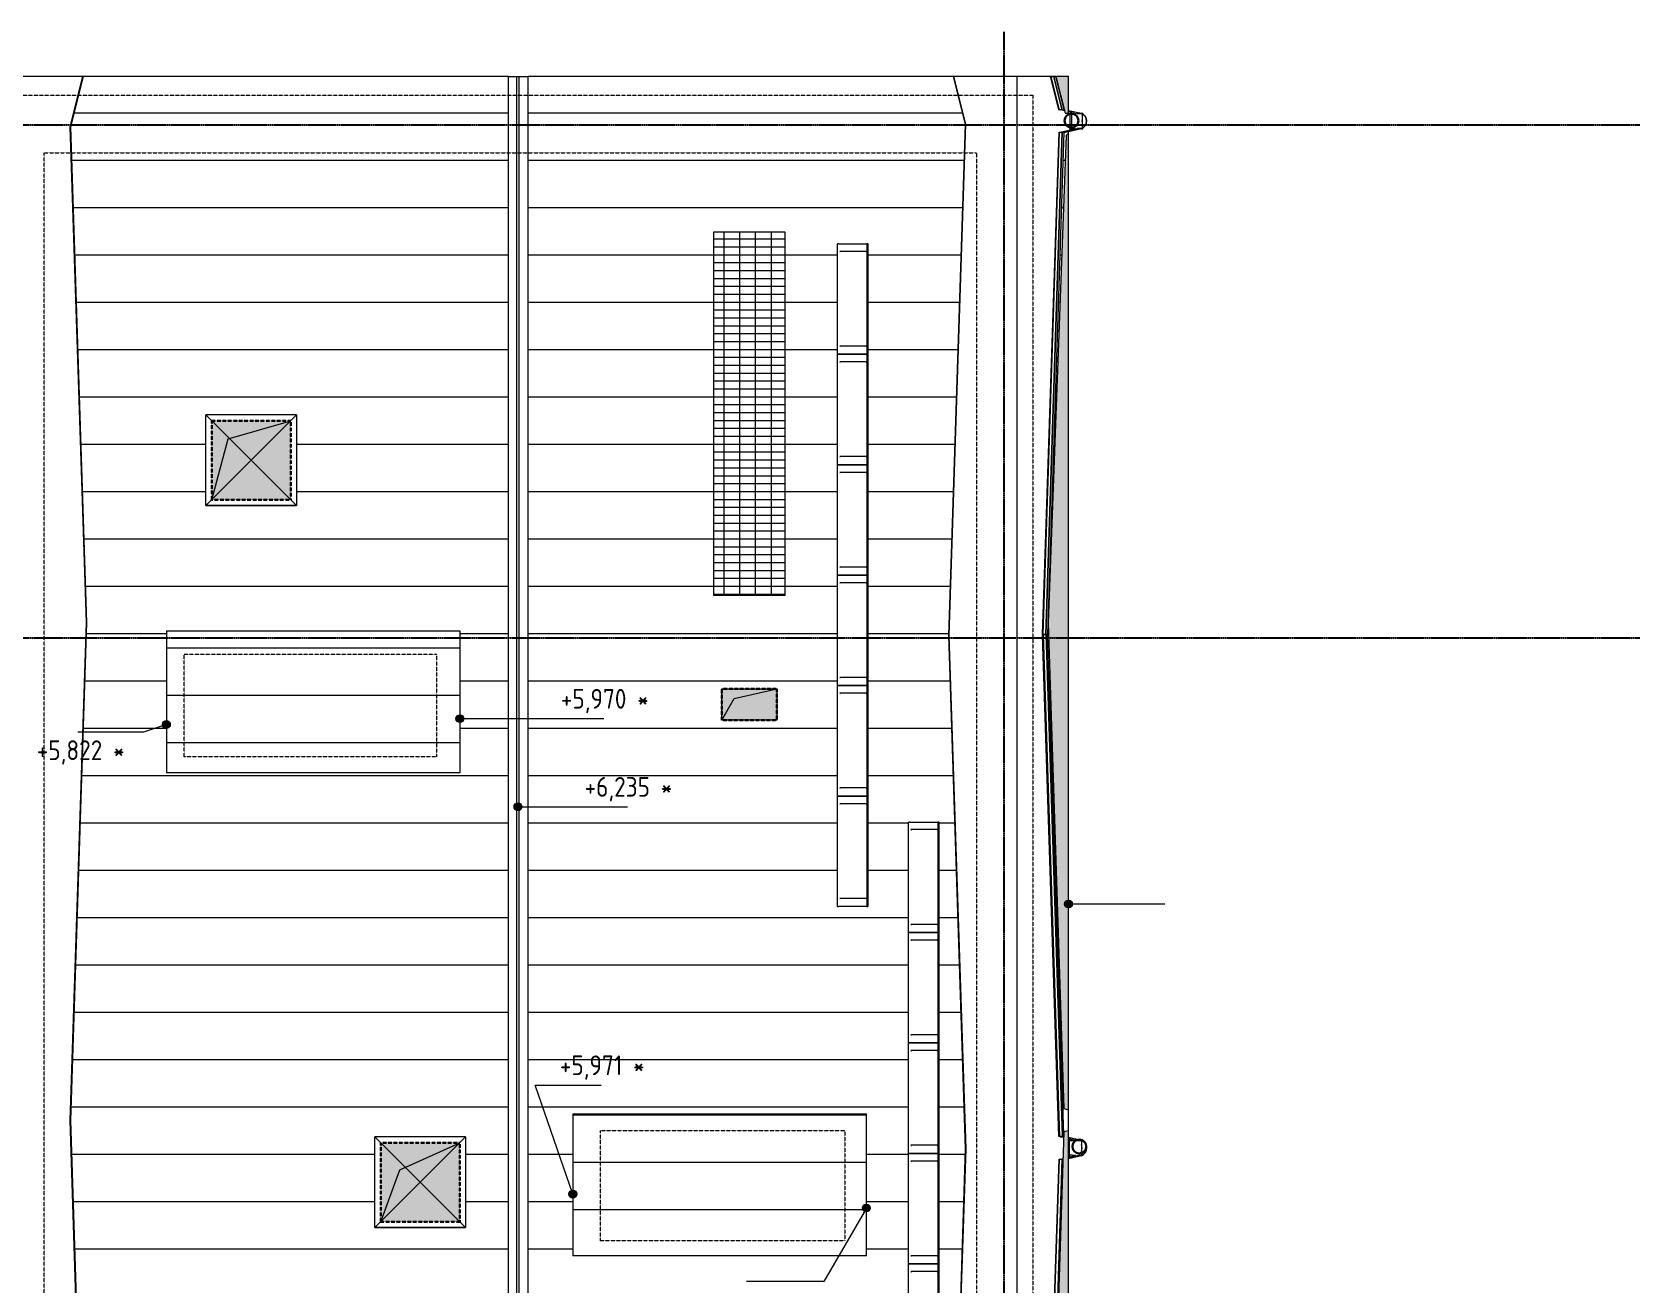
# Model space of a CAD drawing. Header units: millimetres. Extents: x -99936 to 523262, y -63190 to 327013.
# Drawn here: x 437147 to 457412, y 28352 to 44219 of the extents above; entities that cross this region are included whole.
import ezdxf

# ---------------------------------------------------------------- set-up
doc = ezdxf.new("R2010")
doc.units = ezdxf.units.MM
doc.linetypes.add('ADSK_Линия сетки', pattern=[25, 20, -2.5, 0, -2.5])
doc.linetypes.add('ADSK_Штриховая_ш3 п1_5', pattern=[4.5, 3, -1.5])
for name, color, linetype, lineweight in [('0_АР', 8, 'Continuous', 20), ('Антураж', 7, 'Continuous', 18), ('Воздуховоды', 7, 'Continuous', 18), ('Ограждение', 251, 'Continuous', 18)]:
    doc.layers.add(name, color=color, linetype=linetype, lineweight=lineweight)
doc.layers.add('Обобщенные модели', color=5, linetype='Continuous', lineweight=18, true_color=0x0000ff)
doc.styles.add('GOST Common_1', font='GOST Common_0.ttf', dxfattribs={"width": 0.9, "height": 200})

# ---------------------------------------------------------------- blocks, each defined once
blk = doc.blocks.new('Водосток - Тип 1 _карниз больше 490мм_-5200668-План кровли АР копия 1')
at = {"layer": 'Обобщенные модели'}
for p, q in [((19, 735), (31, 735)), ((48, 735), (125, 735)), ((125, 735), (198, 735)), ((216, 735), (231, 735)), ((125, 585), (19, 585)), ((231, 585), (125, 585))]:
    blk.add_line(p, q, dxfattribs=at)
for points, knots in [([(29, 731), (28, 732), (25, 734), (21, 735), (19, 735)], [-0.1080741, -0.1080741, -0.1080741, -0.1080741, -0.0588235, 0, 0, 0, 0]), ([(32, 605), (32, 606), (32, 607), (32, 609), (32, 611), (31, 614), (31, 617), (31, 620), (30, 623), (30, 626), (29, 629), (29, 632), (29, 636), (28, 640), (28, 646), (28, 652), (27, 656), (27, 657)], [-0.7563367, -0.7563367, -0.7563367, -0.7563367, -0.75, -0.7352941, -0.7205882, -0.7058824, -0.6911765, -0.6764706, -0.6617647, -0.6470588, -0.6323529, -0.6176471, -0.6029412, -0.5882353, -0.5588235, -0.5294118, -0.5128857, -0.5128857, -0.5128857, -0.5128857]), ([(222, 645), (222, 643), (222, 640), (221, 636), (221, 632), (221, 629), (220, 626), (220, 623), (219, 620), (219, 617), (219, 614), (218, 611), (218, 609), (218, 607), (218, 605), (218, 605)], [-0.4389362, -0.4389362, -0.4389362, -0.4389362, -0.4117647, -0.3970588, -0.3823529, -0.3676471, -0.3529412, -0.3382353, -0.3235294, -0.3088235, -0.2941176, -0.2794118, -0.2647059, -0.25, -0.2433093, -0.2433093, -0.2433093, -0.2433093]), ([(231, 735), (229, 735), (225, 734), (221, 732), (220, 729), (220, 729)], [-1, -1, -1, -1, -0.9411765, -0.8823529, -0.8614723, -0.8614723, -0.8614723, -0.8614723]), ([(19, 585), (21, 585), (25, 586), (29, 589), (31, 592), (32, 595), (32, 597), (32, 599), (32, 600), (32, 600)], [-1, -1, -1, -1, -0.9411765, -0.8823529, -0.8529412, -0.8235294, -0.8088235, -0.7941176, -0.7911929, -0.7911929, -0.7911929, -0.7911929]), ([(218, 600), (218, 600), (218, 599), (218, 597), (218, 595), (219, 592), (221, 589), (225, 586), (229, 585), (231, 585)], [-0.210458, -0.210458, -0.210458, -0.210458, -0.2058824, -0.1911765, -0.1764706, -0.1470588, -0.1176471, -0.0588235, 0, 0, 0, 0])]:
    blk.add_open_spline(points, degree=3, knots=knots, dxfattribs=at)
blk = doc.blocks.new('Водосток - Тип 1 _карниз больше 490мм_-5200714-План кровли АР копия 1')
at = {"layer": 'Обобщенные модели'}
for p, q in [((19, 685), (28, 685)), ((44, 685), (125, 685)), ((125, 685), (208, 685)), ((224, 685), (231, 685)), ((125, 535), (19, 535)), ((231, 535), (125, 535))]:
    blk.add_line(p, q, dxfattribs=at)
for points, knots in [([(28, 682), (27, 683), (24, 684), (21, 685), (19, 685)], [-0.09670831, -0.09670831, -0.09670831, -0.09670831, -0.05882353, 0, 0, 0, 0]), ([(223, 614), (223, 610), (223, 604), (222, 596), (222, 590), (221, 586), (221, 582), (221, 579), (220, 576), (220, 573), (219, 570), (219, 567), (219, 564), (218, 561), (218, 559), (218, 556), (218, 554), (218, 552), (218, 549), (218, 547), (218, 545), (219, 542), (221, 539), (225, 536), (229, 535), (231, 535)], [-0.5175002, -0.5175002, -0.5175002, -0.5175002, -0.4705882, -0.4411765, -0.4117647, -0.3970588, -0.3823529, -0.3676471, -0.3529412, -0.3382353, -0.3235294, -0.3088235, -0.2941176, -0.2794118, -0.2647059, -0.25, -0.2352941, -0.2205882, -0.2058824, -0.1911765, -0.1764706, -0.1470588, -0.1176471, -0.0588235, 0, 0, 0, 0]), ([(19, 535), (21, 535), (25, 536), (29, 539), (31, 542), (32, 545), (32, 547), (32, 549), (32, 552), (32, 554), (32, 556), (32, 559), (32, 561), (31, 564), (31, 567), (31, 570), (30, 573), (30, 576), (29, 579), (29, 582), (29, 586), (28, 590), (28, 596), (28, 602), (27, 605), (27, 607)], [-1, -1, -1, -1, -0.9411765, -0.8823529, -0.8529412, -0.8235294, -0.8088235, -0.7941176, -0.7794118, -0.7647059, -0.75, -0.7352941, -0.7205882, -0.7058824, -0.6911765, -0.6764706, -0.6617647, -0.6470588, -0.6323529, -0.6176471, -0.6029412, -0.5882353, -0.5588235, -0.5294118, -0.5144226, -0.5144226, -0.5144226, -0.5144226])]:
    blk.add_open_spline(points, degree=3, knots=knots, dxfattribs=at)
blk.add_open_spline([(231, 685), (229, 685), (227, 685), (225, 684)], degree=3, dxfattribs=at)
blk = doc.blocks.new('Ограждение - Ограждение-2966641-План кровли АР копия 1')
at = {"layer": 'Ограждение'}
for p, q in [((24262, 43659), (24371, 43659)), ((24262, 43659), (24262, 17892)), ((24371, 43659), (24388, 43659)), ((24371, 43659), (24371, 17892)), ((24388, 43659), (24404, 43659)), ((24404, 43659), (24513, 43659)), ((24404, 17892), (24404, 43659)), ((24513, 43659), (24513, 17892)), ((24371, 17892), (24262, 17892)), ((24388, 17892), (24371, 17892)), ((24404, 17892), (24388, 17892)), ((24513, 17892), (24404, 17892))]:
    blk.add_line(p, q, dxfattribs=at)
blk = doc.blocks.new('Зонт прямоугольного сечения - Стандартное-4268093-План кровли АР копия 1')
at = {"layer": 'Воздуховоды'}
for p, q in [((0, 0), (-575, 575)), ((-575, 575), (-575, -575)), ((-575, 575), (575, 575)), ((-575, 575), (575, 575)), ((-575, 575), (-575, -575)), ((575, 575), (0, 0)), ((575, -575), (575, 575)), ((575, 575), (575, -575)), ((-575, -575), (0, 0)), ((0, 0), (575, -575)), ((575, -575), (-575, -575)), ((575, -575), (-575, -575))]:
    blk.add_line(p, q, dxfattribs=at)
blk = doc.blocks.new('Зонт прямоугольного сечения - Стандартное-V40-План кровли АР копия 1')
at = {"layer": 'Воздуховоды'}
for p, q in [((0, 0), (-575, 575)), ((-575, 575), (-575, -575)), ((-575, 575), (575, 575)), ((-575, 575), (575, 575)), ((-575, 575), (-575, -575)), ((575, 575), (0, 0)), ((575, -575), (575, 575)), ((575, 575), (575, -575)), ((-575, -575), (0, 0)), ((0, 0), (575, -575)), ((575, -575), (-575, -575)), ((575, -575), (-575, -575))]:
    blk.add_line(p, q, dxfattribs=at)
blk = doc.blocks.new('Construction_Roof-Accessories_Lindab_KO - Construction_Roof-Accessories_Lindab_KO-V45-План кровли АР копия 1')
at = {"layer": 'Обобщенные модели', "lineweight": 9}
for p, q in [((28808, 38642), (28467, 38642)), ((28467, 38640), (28473, 38640)), ((28801, 38640), (28808, 38640))]:
    blk.add_line(p, q, dxfattribs=at)
blk = doc.blocks.new('Construction_Roof-Accessories_Lindab_KO - Construction_Roof-Accessories_Lindab_KO-V46-План кровли АР копия 1')
at = {"layer": 'Обобщенные модели', "lineweight": 9}
for p, q in [((28808, 37442), (28467, 37442)), ((28467, 37440), (28473, 37440)), ((28801, 37440), (28808, 37440))]:
    blk.add_line(p, q, dxfattribs=at)
blk = doc.blocks.new('Construction_Roof-Accessories_Lindab_BR - Construction_Roof-Accessories_Lindab_BR-V47-План кровли АР копия 1')
at = {"layer": 'Обобщенные модели', "lineweight": 9}
for p, q in [((28436, 38739), (28438, 38739)), ((28436, 37339), (28436, 38739)), ((28454, 38739), (28438, 38739)), ((28454, 38739), (28463, 38739)), ((28463, 38739), (28471, 38739)), ((28471, 38739), (28804, 38739)), ((28804, 38739), (28807, 38739)), ((28808, 38739), (28808, 37339)), ((28823, 38739), (28808, 38739)), ((28823, 38739), (28825, 38739)), ((28825, 37339), (28825, 38739)), ((28438, 37339), (28436, 37339)), ((28438, 37339), (28454, 37339)), ((28463, 37339), (28454, 37339)), ((28471, 37339), (28463, 37339)), ((28804, 37339), (28471, 37339)), ((28807, 37339), (28804, 37339)), ((28808, 37339), (28823, 37339)), ((28825, 37339), (28823, 37339))]:
    blk.add_line(p, q, dxfattribs=at)
blk = doc.blocks.new('Construction_Roof-Accessories_Lindab_BR - Construction_Roof-Accessories_Lindab_BR-V48-План кровли АР копия 1')
at = {"layer": 'Обобщенные модели', "lineweight": 9}
for p, q in [((28436, 40139), (28438, 40139)), ((28436, 38739), (28436, 40139)), ((28454, 40139), (28438, 40139)), ((28454, 40139), (28463, 40139)), ((28463, 40139), (28471, 40139)), ((28471, 40139), (28804, 40139)), ((28804, 40139), (28807, 40139)), ((28808, 40139), (28808, 38739)), ((28823, 40139), (28808, 40139)), ((28823, 40139), (28825, 40139)), ((28825, 38739), (28825, 40139)), ((28438, 38739), (28436, 38739)), ((28438, 38739), (28454, 38739)), ((28463, 38739), (28454, 38739)), ((28471, 38739), (28463, 38739)), ((28804, 38739), (28471, 38739)), ((28807, 38739), (28804, 38739)), ((28808, 38739), (28823, 38739)), ((28825, 38739), (28823, 38739))]:
    blk.add_line(p, q, dxfattribs=at)
blk = doc.blocks.new('Construction_Roof-Accessories_Lindab_BR - Construction_Roof-Accessories_Lindab_BR-V49-План кровли АР копия 1')
at = {"layer": 'Обобщенные модели', "lineweight": 9}
for p, q in [((29337, 31411), (29338, 31411)), ((29337, 30011), (29337, 31411)), ((29354, 31411), (29338, 31411)), ((29354, 31411), (29363, 31411)), ((29363, 31411), (29371, 31411)), ((29371, 31411), (29704, 31411)), ((29704, 31411), (29707, 31411)), ((29708, 31411), (29708, 30011)), ((29723, 31411), (29708, 31411)), ((29723, 31411), (29726, 31411)), ((29726, 30011), (29726, 31411)), ((29338, 30011), (29337, 30011)), ((29338, 30011), (29354, 30011)), ((29363, 30011), (29354, 30011)), ((29371, 30011), (29363, 30011)), ((29704, 30011), (29371, 30011)), ((29707, 30011), (29704, 30011)), ((29708, 30011), (29723, 30011)), ((29726, 30011), (29723, 30011))]:
    blk.add_line(p, q, dxfattribs=at)
blk = doc.blocks.new('Водосток 2 - Водосток 2-5195513-План кровли АР копия 1')
at = {"layer": 'Антураж'}
for p, q in [((18874, 43659), (17645, 43659)), ((18714, 43021), (18874, 43659)), ((18876, 43659), (18716, 43021)), ((18876, 43659), (18874, 43659)), ((30059, 43055), (29908, 43659)), ((29908, 43659), (29909, 43659)), ((31138, 43659), (29909, 43659)), ((29909, 43659), (30061, 43055)), ((31243, 43241), (31138, 43659)), ((31146, 43659), (31139, 43657)), ((31139, 43656), (31144, 43658)), ((31245, 43234), (31139, 43656)), ((31144, 43658), (31193, 43658)), ((31249, 43235), (31144, 43658)), ((31200, 43659), (31146, 43659)), ((31185, 43656), (31179, 43654)), ((31179, 43654), (31184, 43654)), ((31285, 43232), (31179, 43654)), ((31184, 43654), (31200, 43659)), ((31290, 43232), (31184, 43654)), ((31187, 43656), (31185, 43656)), ((31185, 43656), (31187, 43656)), ((31187, 43656), (31185, 43656)), ((31193, 43658), (31187, 43656)), ((31200, 43659), (31305, 43236)), ((31248, 43240), (31243, 43241)), ((31249, 43235), (31245, 43234)), ((31284, 43235), (31249, 43235)), ((31314, 43225), (31270, 43235)), ((31290, 43232), (31285, 43232)), ((31305, 43236), (31290, 43232)), ((31309, 43243), (31304, 43243)), ((31305, 43238), (31308, 43238)), ((31308, 43238), (31309, 43243)), ((31311, 43238), (31308, 43238)), ((31365, 43230), (31529, 43193)), ((31527, 43188), (31365, 43225)), ((31407, 43204), (31365, 43213)), ((31408, 42987), (31407, 43204)), ((31407, 43203), (31467, 43189)), ((31476, 43188), (31527, 43188)), ((18919, 36739), (18714, 43021)), ((18716, 43021), (18714, 43021)), ((18716, 43021), (18921, 36739)), ((29847, 36576), (30059, 43055)), ((30061, 43055), (29849, 36576)), ((30059, 43055), (30061, 43055)), ((31261, 42954), (31408, 42987)), ((31527, 43003), (31308, 42952)), ((31309, 42948), (31529, 42998)), ((31408, 42987), (31467, 43001)), ((31476, 43003), (31527, 43003)), ((31037, 36588), (31245, 42954)), ((31037, 36587), (31245, 42950)), ((31042, 36587), (31250, 42954)), ((31077, 36588), (31285, 42954)), ((31082, 36588), (31290, 42954)), ((31306, 42953), (31098, 36587)), ((31245, 42954), (31250, 42954)), ((31245, 42950), (31250, 42951)), ((31250, 42954), (31285, 42954)), ((31285, 42954), (31290, 42954)), ((31290, 42954), (31306, 42953)), ((31308, 42952), (31306, 42952)), ((31306, 42948), (31309, 42948)), ((31308, 42952), (31309, 42948)), ((18713, 30427), (18919, 36739)), ((18921, 36739), (18715, 30427)), ((18921, 36739), (18919, 36739)), ((30060, 30069), (29847, 36576)), ((29847, 36576), (29849, 36576)), ((29849, 36576), (30062, 30069)), ((31036, 36587), (31037, 36587)), ((31042, 36587), (31037, 36588)), ((31037, 36588), (31045, 36587)), ((31045, 36587), (31037, 36587)), ((31037, 36587), (31042, 36587)), ((31037, 36587), (31245, 30226)), ((31244, 30226), (31037, 36576)), ((31042, 36587), (31092, 36587)), ((31042, 36587), (31250, 30226)), ((31092, 36587), (31042, 36587)), ((31098, 36587), (31045, 36587)), ((31082, 36588), (31077, 36588)), ((31077, 36588), (31084, 36588)), ((31084, 36587), (31077, 36587)), ((31077, 36587), (31082, 36587)), ((31077, 36587), (31285, 30226)), ((31098, 36587), (31082, 36588)), ((31082, 36587), (31098, 36587)), ((31082, 36587), (31290, 30226)), ((31085, 36587), (31083, 36587)), ((31083, 36587), (31085, 36587)), ((31084, 36588), (31085, 36588)), ((31085, 36588), (31084, 36588)), ((31084, 36588), (31085, 36588)), ((31085, 36587), (31084, 36587)), ((31085, 36588), (31092, 36587)), ((31092, 36587), (31085, 36587)), ((31305, 30251), (31098, 36587)), ((19077, 19288), (18713, 30427)), ((18715, 30427), (18713, 30427)), ((18715, 30427), (19079, 19288)), ((31245, 30226), (31243, 30226)), ((31304, 30212), (31245, 30226)), ((31250, 30226), (31245, 30226)), ((31285, 30226), (31250, 30226)), ((31256, 30226), (31255, 30223)), ((31257, 30223), (31304, 30223)), ((31290, 30226), (31285, 30226)), ((31304, 30226), (31290, 30226)), ((31365, 30215), (31529, 30178)), ((31527, 30173), (31365, 30210)), ((31378, 30195), (31365, 30198)), ((31378, 30185), (31378, 30195)), ((31378, 30195), (31460, 30176)), ((29708, 19305), (30060, 30069)), ((30062, 30069), (29710, 19305)), ((30060, 30069), (30062, 30069)), ((31478, 30173), (31527, 30173)), ((30949, 20848), (31245, 29939)), ((30949, 20848), (31245, 29935)), ((30953, 20854), (31250, 29939)), ((30980, 20596), (31285, 29939)), ((30985, 20596), (31290, 29939)), ((31245, 29939), (31250, 29939)), ((31245, 29935), (31250, 29936)), ((31250, 29939), (31285, 29939)), ((31261, 29939), (31295, 29946)), ((31285, 29939), (31290, 29939)), ((31290, 29939), (31295, 29939)), ((31527, 29988), (31365, 29950)), ((31365, 29945), (31529, 29983)), ((31365, 29962), (31378, 29965)), ((31378, 29966), (31460, 29984)), ((31378, 29965), (31378, 29977)), ((31478, 29988), (31527, 29988))]:
    blk.add_line(p, q, dxfattribs=at)
for centre, major_axis, start_param, end_param in [((31501, 43095), (0, 97), 3.441241, 5.983537), ((31501, 43095), (0, 102), 3.439033, 5.985745), ((31447, 43095), (0, 97), 4.665909, 4.760834), ((31501, 30080), (0, 97), 3.441241, 5.983537), ((31501, 30080), (0, 102), 3.439033, 5.985745), ((31447, 30080), (0, 97), 4.257908, 5.173202)]:
    blk.add_ellipse(centre, major_axis=major_axis, ratio=0.934826, start_param=start_param, end_param=end_param, dxfattribs=at)

msp = doc.modelspace()

# ---------------------------------------------------------------- hatches: boundary and pattern name
at = {"layer": '0_АР'}
h = msp.add_hatch(dxfattribs=at)
h.set_pattern_fill('FP_1', color=256, style=0, pattern_type=2)
h.set_pattern_definition([(0, (421355.1, -4.2), (0, 600), [])])
h.paths.add_polyline_path([(440508.405, 17887.359), (443181.025, 17887.359), (443181.025, 43654.592), (437794.382, 43654.592), (437634.581, 43015.407), (437839.39, 36727.806), (437633.578, 30422.812), (437997.224, 19283.366), (437995.448, 19283.366), (437460.996, 19365.086), (437231.439, 19746.245), (437784.172, 18550.819), (437777.335, 18558.866), (437336.797, 19248.114), (437808.404, 17887.359), (439785.67, 17887.359)])
h.paths.add_polyline_path([(436756.975, 20830.948), (436448.614, 30274.991), (436428.803, 30279.525), (436736.188, 20863.471), (436748.35, 20844.443)])
h.paths.add_polyline_path([(439630.223, 25608.688), (438850.733, 25608.688), (438850.733, 27408.688), (442570.733, 27408.688), (442570.733, 25608.688), (439923.613, 25608.688)])
h.paths.add_polyline_path([(441579.421, 29067.785), (441492.147, 29067.785), (441492.147, 30217.785), (442642.147, 30217.785), (442642.147, 29067.785), (441953.873, 29067.785)])
h.paths.add_polyline_path([(436328.583, 30558.429), (436366.221, 30567.712), (436366.017, 30568.459), (436342.794, 30562.823), (436342.794, 42904.528), (436328.583, 42907.781), (436328.583, 30562.236)])
h.paths.add_polyline_path([(436428.74, 30564.621), (436448.614, 30569.17), (436649.886, 36734.686), (436448.718, 42897.016), (436431.67, 42900.917), (436632.999, 36733.666), (436630.104, 36732.945), (436428.889, 30569.17)])
h.paths.add_polyline_path([(438850.733, 34828.688), (438850.733, 36628.688), (442570.733, 36628.688), (442570.733, 34828.688), (438902.204, 34828.688)])
h.paths.add_polyline_path([(439417.055, 38217.785), (439351.144, 38217.785), (439351.144, 39367.785), (440501.144, 39367.785), (440501.144, 38217.785), (439447.313, 38217.785)])
h.paths.add_polyline_path([(436444.464, 40590.789), (436368.912, 42898.551), (436358.164, 42901.011), (436429.745, 40984.806)])
h.paths.add_polyline_path([(436328.583, 43180.477), (436365.725, 43188.977), (436328.583, 43188.977), (436328.583, 43184.871)])
h.paths.add_polyline_path([(436429.406, 43186.823), (436447.356, 43190.93), (436563.497, 43654.592), (436536.898, 43654.592), (436544.152, 43652.004), (436545.928, 43652.004), (436429.946, 43188.977)])
h.paths.add_polyline_path([(436489.862, 43653.058), (436489.922, 43653.298), (436488.887, 43653.298)])
h = msp.add_hatch(dxfattribs=at)
h.set_pattern_fill('FP_2', color=256, style=0, pattern_type=2)
h.set_pattern_definition([(180, (422905.4, -4.2), (-7e-14, -600), [])])
h.paths.add_polyline_path([(447968.401, 17887.359), (448950.11, 19342.803), (448626.997, 19300.597), (448978.379, 30064.392), (448765.943, 36571.892), (448977.437, 43050.545), (448826.132, 43654.592), (443431.14, 43654.592), (443431.14, 17887.359), (447959.134, 17887.359)])
h.paths.add_polyline_path([(443748.147, 18857.785), (443672.147, 18857.785), (443672.147, 20007.785), (444822.147, 20007.785), (444822.147, 18857.785), (444122.077, 18857.785)])
h.paths.add_polyline_path([(445911.147, 20368.784), (445911.147, 21118.784), (446661.147, 21118.784), (446661.147, 20368.784), (445928.026, 20368.784)])
h.paths.add_polyline_path([(446588.147, 22140.779), (445888.147, 22140.779), (445888.147, 22540.779), (446588.147, 22540.779), (446588.147, 22155.525)])
h.paths.add_polyline_path([(447374.381, 23137.29), (447196.27, 23137.29), (447196.27, 27337.29), (447585.47, 27337.29), (447585.47, 23137.29), (447563.699, 23137.29)])
h.paths.add_polyline_path([(445783.148, 23640.787), (445783.148, 27050.787), (446693.148, 27050.787), (446693.148, 23640.787), (445888.147, 23640.787)])
h.paths.add_polyline_path([(448628.702, 25806.754), (448255.54, 25806.754), (448255.54, 34206.754), (448644.739, 34206.754), (448644.739, 25806.754), (448628.815, 25806.754)])
h.paths.add_polyline_path([(444002.79, 28709.706), (444002.79, 30509.706), (447721.432, 30509.706), (447721.432, 28709.706), (444955.142, 28709.706)])
h.paths.add_polyline_path([(450173.598, 30219.239), (450173.521, 30221.725), (450164.568, 30221.306), (450173.521, 30219.257)])
h.paths.add_polyline_path([(450223.677, 30246.522), (450224.798, 30280.874), (450283.583, 30294.326), (450283.583, 30558.429), (450224.481, 30574.918), (450023.517, 36730.979), (450254.212, 42906.672), (450283.583, 42936.042), (450283.424, 42956.063), (450224.509, 42943.325), (450017.186, 36571.892), (450222.555, 30280.874)])
h.paths.add_polyline_path([(447723.932, 33134.665), (447354.871, 33134.665), (447354.871, 41534.665), (447744.071, 41534.665), (447744.071, 33134.665), (447725.4, 33134.665)])
h.paths.add_polyline_path([(446290.28, 35495.789), (445888.147, 35495.789), (445888.147, 35895.789), (446588.147, 35895.789), (446588.147, 35495.789), (446397.631, 35495.789)])
h.paths.add_polyline_path([(445888.147, 37080.787), (445783.148, 37080.787), (445783.148, 41680.787), (446693.148, 41680.787), (446693.148, 37080.787), (446086.879, 37080.787)])
h.paths.add_polyline_path([(450224.011, 43238.74), (450227.748, 43238.74), (450123.583, 43654.592), (450118.186, 43654.592), (450222.351, 43238.74)])
h.paths.add_polyline_path([(450057.665, 43652.004), (450064.92, 43654.592), (450057.017, 43654.592)])
h = msp.add_hatch(color=256, dxfattribs=at)
h.paths.add_polyline_path([(456588.583, 20670.956), (456588.583, 20937.105), (450916.801, 20937.105), (450931.972, 20866.799), (456408.561, 20677.188)])
h.paths.add_polyline_path([(449913.369, 20740.956), (450608.008, 20839.364), (450643.583, 20937.105), (450283.583, 20937.105), (450283.583, 30294.326), (450224.798, 30280.874), (449914.396, 20772.415)])
h.paths.add_polyline_path([(450283.583, 30558.429), (450283.419, 42935.879), (450254.212, 42906.672), (450023.517, 36730.979), (450224.502, 30574.259), (450280.604, 30559.227)])
h.paths.add_polyline_path([(450283.477, 43188.977), (450283.583, 43188.977), (450283.583, 43654.592), (450123.583, 43654.592), (450240.213, 43188.977), (450265.319, 43188.977)])
at = {"layer": '0_АР', "lineweight": 9}
h = msp.add_hatch(dxfattribs=at)
h.set_pattern_fill('FP_51', color=256, style=0, pattern_type=2)
h.set_pattern_definition([(0, (418918.58, -4.21), (0, 100), []), (90, (418918.58, -4.21), (-200, 1e-14), [])])
h.paths.add_polyline_path([(446290.28, 37080.787), (446693.148, 37080.787), (446693.148, 41680.787), (445783.148, 41680.787), (445783.148, 37080.787), (446086.879, 37080.787)])
at = {"layer": '0_АР'}
for points in [[(439428.144, 38290.785), (440428.144, 38290.785), (440428.144, 39290.785), (439428.144, 39290.785), (439428.144, 38294.785)], [(445888.147, 35495.789), (446588.147, 35495.789), (446588.147, 35895.789), (445888.147, 35895.789)], [(441568.147, 29140.785), (442568.147, 29141.785), (442568.147, 30140.785), (441568.147, 30140.785), (441568.147, 29143.785)]]:
    msp.add_hatch(color=256, dxfattribs=at).paths.add_polyline_path(points)
h = msp.add_hatch(dxfattribs=at)
h.set_pattern_fill('FP_41', color=256, style=0, pattern_type=2)
h.set_pattern_definition([(0, (419033.4, 2815.8), (0, 600), [])])
h.paths.add_polyline_path([(442570.733, 34828.688), (442570.733, 36628.688), (438850.733, 36628.688), (438850.733, 34828.688), (441337.212, 34828.688)])
h = msp.add_hatch(color=256, dxfattribs=at)
edge = h.paths.add_edge_path()
edge.add_arc((438850.733, 35442.155), 50, 0, 360)
h = msp.add_hatch(color=256, dxfattribs=at)
edge = h.paths.add_edge_path()
edge.add_arc((442570.733, 35516.542), 50, 0, 360)
h = msp.add_hatch(color=256, dxfattribs=at)
edge = h.paths.add_edge_path()
edge.add_arc((443306.083, 34400.606), 50, 0, 360)
h = msp.add_hatch(color=256, dxfattribs=at)
edge = h.paths.add_edge_path()
edge.add_arc((450283.583, 33167.818), 50, 0, 360)
h = msp.add_hatch(dxfattribs=at)
h.set_pattern_fill('FP_39', color=256, style=0, pattern_type=2)
h.set_pattern_definition([(180, (467538.8, 2896.8), (-7e-14, -600), [])])
h.paths.add_polyline_path([(446221.473, 28709.706), (447721.432, 28709.706), (447721.432, 30509.706), (444002.79, 30509.706), (444002.79, 28709.706), (445888.147, 28709.706)])
h = msp.add_hatch(color=256, dxfattribs=at)
edge = h.paths.add_edge_path()
edge.add_arc((444001.586, 29491.945), 50, 0, 360)
h = msp.add_hatch(color=256, dxfattribs=at)
edge = h.paths.add_edge_path()
edge.add_arc((447721.432, 29315.055), 50, 0, 360)

# ---------------------------------------------------------------- linework, layer by layer
at = {"linetype": 'ADSK_Линия сетки'}
for p, q in [((449468.148, -3728.718), (449468.148, 44218.786)), ((405120.6, 43040.787), (474923.436, 43040.787)), ((405120.6, 36540.787), (474923.436, 36540.787))]:
    msp.add_line(p, q, dxfattribs=at)
at = {"layer": '0_АР'}
for p, q in [((443181.025, 43654.592), (437794.382, 43654.592)), ((448826.132, 43654.592), (443431.14, 43654.592)), ((449633.583, 20287.105), (449633.583, 43654.592)), ((450064.92, 43654.592), (450057.017, 43654.592)), ((450123.583, 43654.592), (450118.186, 43654.592)), ((450283.583, 43654.592), (450123.583, 43654.592)), ((450123.583, 43654.592), (450240.213, 43188.977)), ((450283.583, 43188.977), (450283.583, 43654.592)), ((450240.213, 43188.977), (450283.583, 43188.977)), ((450254.212, 42906.672), (450023.517, 36730.979)), ((450283.583, 42936.042), (450254.212, 42906.672)), ((450283.583, 42936.042), (450283.583, 42956.099)), ((450283.583, 30558.429), (450283.583, 42936.042)), ((446693.148, 41680.787), (445783.148, 41680.787)), ((445783.148, 41680.787), (445783.148, 37080.787)), ((446693.148, 37080.787), (446693.148, 41680.787)), ((439635.64, 39063.526), (440428.584, 39290.785)), ((439428.584, 38290.785), (439635.64, 39063.526)), ((445783.148, 37080.787), (446693.148, 37080.787)), ((450023.517, 36730.979), (450224.502, 30574.259)), ((438850.733, 36628.688), (442570.733, 36628.688)), ((438850.733, 36628.688), (438850.733, 34828.688)), ((442570.733, 36628.688), (442570.733, 34828.688)), ((445888.147, 35495.789), (445888.147, 35895.789)), ((445888.147, 35895.789), (446588.147, 35895.789)), ((446048.147, 35772.917), (446588.147, 35895.789)), ((446588.147, 35895.789), (446588.147, 35495.789)), ((445888.147, 35495.789), (446048.147, 35772.917)), ((446588.147, 35495.789), (445888.147, 35495.789)), ((442570.733, 34828.688), (438850.733, 34828.688)), ((444002.79, 30509.706), (447721.432, 30509.706)), ((444002.79, 30509.706), (444002.79, 28709.706)), ((447721.432, 28709.706), (447721.432, 30509.706)), ((450224.502, 30574.259), (450283.583, 30558.429)), ((450283.583, 30294.326), (450283.583, 30558.429)), ((450224.798, 30280.874), (449913.369, 20740.956)), ((450283.583, 30294.326), (450224.798, 30280.874)), ((450283.583, 20937.105), (450283.583, 30294.326)), ((441807.562, 29798.57), (442568.147, 30140.785)), ((441568.147, 29140.785), (441807.562, 29798.57)), ((447721.432, 28709.706), (444002.79, 28709.706))]:
    msp.add_line(p, q, dxfattribs=at)
at = {"layer": '0_АР', "linetype": 'ADSK_Штриховая_ш3 п1_5'}
for p, q in [((436530.979, 43418.648), (449830.979, 43418.648)), ((449830.979, 43418.648), (449830.979, 20778.312)), ((437300.979, 17880.238), (437300.979, 42688.648)), ((437300.979, 42688.648), (449117.602, 42688.648)), ((449117.602, 42688.648), (449117.602, 17880.238)), ((439075.352, 36331.853), (442275.352, 36331.853)), ((439075.352, 35031.853), (439075.352, 36331.853)), ((442275.352, 36331.853), (442275.352, 35031.853)), ((442275.352, 35031.853), (439075.352, 35031.853)), ((444350.79, 30299.063), (447450.79, 30299.063)), ((444350.79, 28899.063), (444350.79, 30299.063)), ((447450.79, 30299.063), (447450.79, 28899.063)), ((447450.79, 28899.063), (444350.79, 28899.063))]:
    msp.add_line(p, q, dxfattribs=at)
at = {"layer": '0_АР', "linetype": 'ADSK_Штриховая_ш3 п1_5', "lineweight": 30}
for p, q in [((440428.144, 39290.785), (439428.144, 39290.785)), ((439428.144, 39290.785), (439428.144, 38290.785)), ((440428.144, 38290.785), (440428.144, 39290.785)), ((439428.144, 38290.785), (440428.144, 38290.785)), ((446588.147, 35895.789), (445888.147, 35895.789)), ((445888.147, 35895.789), (445888.147, 35495.789)), ((446588.147, 35495.789), (446588.147, 35895.789)), ((445888.147, 35495.789), (446588.147, 35495.789)), ((442568.147, 30140.785), (441568.147, 30140.785)), ((441568.147, 30140.785), (441568.147, 29140.785)), ((442568.147, 29140.785), (442568.147, 30140.785)), ((441568.147, 29140.785), (442568.147, 29140.785))]:
    msp.add_line(p, q, dxfattribs=at)
at = {"layer": '0_АР', "lineweight": 20}
for p, q in [((442570.733, 35516.542), (443823.993, 35516.542)), ((443823.993, 35516.542), (444394.297, 35516.542)), ((438559.512, 35344.793), (437728.008, 35344.793)), ((438850.733, 35442.155), (438559.512, 35344.793)), ((443306.083, 34400.606), (444131.112, 34400.606)), ((444131.112, 34400.606), (444694.896, 34400.606)), ((450283.583, 33167.818), (451503.671, 33167.818)), ((443522.749, 30871.96), (444360.266, 30871.96)), ((444001.586, 29491.945), (443522.749, 30871.96)), ((447721.432, 29315.055), (447183.782, 28383.818)), ((447183.782, 28383.818), (446204.228, 28383.818))]:
    msp.add_line(p, q, dxfattribs=at)
at = {"layer": '0_АР', "lineweight": 30}
for centre in [(450320.556, 43094.592), (450420.556, 30094.592)]:
    msp.add_circle(centre, 88, dxfattribs=at)
at = {"layer": '0_АР'}
for centre in [(438850.733, 35442.155), (442570.733, 35516.542), (443306.083, 34400.606), (450283.583, 33167.818), (444001.586, 29491.945), (447721.432, 29315.055)]:
    msp.add_circle(centre, 50, dxfattribs=at)

# ---------------------------------------------------------------- block references
for name, p in [('Водосток 2 - Водосток 2-5195513-План кровли АР копия 1', (418918.583, -4.213)), ('Ограждение - Ограждение-2966641-План кровли АР копия 1', (418918.583, -4.213)), ('Construction_Roof-Accessories_Lindab_BR - Construction_Roof-Accessories_Lindab_BR-V48-План кровли АР копия 1', (418918.583, 1395.787)), ('Construction_Roof-Accessories_Lindab_KO - Construction_Roof-Accessories_Lindab_KO-V45-План кровли АР копия 1', (418918.583, 2795.787)), ('Construction_Roof-Accessories_Lindab_BR - Construction_Roof-Accessories_Lindab_BR-V48-План кровли АР копия 1', (418918.583, -4.213)), ('Construction_Roof-Accessories_Lindab_KO - Construction_Roof-Accessories_Lindab_KO-V46-План кровли АР копия 1', (418918.583, 2795.787)), ('Construction_Roof-Accessories_Lindab_KO - Construction_Roof-Accessories_Lindab_KO-V45-План кровли АР копия 1', (418918.583, 1395.787)), ('Construction_Roof-Accessories_Lindab_BR - Construction_Roof-Accessories_Lindab_BR-V47-План кровли АР копия 1', (418918.583, -4.213)), ('Construction_Roof-Accessories_Lindab_KO - Construction_Roof-Accessories_Lindab_KO-V46-План кровли АР копия 1', (418918.583, 1395.787)), ('Construction_Roof-Accessories_Lindab_KO - Construction_Roof-Accessories_Lindab_KO-V45-План кровли АР копия 1', (418918.583, -4.213)), ('Construction_Roof-Accessories_Lindab_BR - Construction_Roof-Accessories_Lindab_BR-V48-План кровли АР копия 1', (418918.583, -2804.213)), ('Construction_Roof-Accessories_Lindab_KO - Construction_Roof-Accessories_Lindab_KO-V46-План кровли АР копия 1', (418918.583, -4.213)), ('Construction_Roof-Accessories_Lindab_KO - Construction_Roof-Accessories_Lindab_KO-V45-План кровли АР копия 1', (418918.583, -1404.213)), ('Construction_Roof-Accessories_Lindab_BR - Construction_Roof-Accessories_Lindab_BR-V47-План кровли АР копия 1', (418918.583, -2804.213)), ('Construction_Roof-Accessories_Lindab_KO - Construction_Roof-Accessories_Lindab_KO-V46-План кровли АР копия 1', (418918.583, -1404.213)), ('Construction_Roof-Accessories_Lindab_KO - Construction_Roof-Accessories_Lindab_KO-V45-План кровли АР копия 1', (418918.583, -2804.213)), ('Construction_Roof-Accessories_Lindab_BR - Construction_Roof-Accessories_Lindab_BR-V47-План кровли АР копия 1', (418918.583, -4204.213)), ('Construction_Roof-Accessories_Lindab_KO - Construction_Roof-Accessories_Lindab_KO-V46-План кровли АР копия 1', (418918.583, -2804.213)), ('Construction_Roof-Accessories_Lindab_KO - Construction_Roof-Accessories_Lindab_KO-V45-План кровли АР копия 1', (418918.583, -4204.213)), ('Construction_Roof-Accessories_Lindab_BR - Construction_Roof-Accessories_Lindab_BR-V49-План кровли АР копия 1', (418918.583, 2795.787)), ('Construction_Roof-Accessories_Lindab_KO - Construction_Roof-Accessories_Lindab_KO-V45-План кровли АР копия 1', (419819.251, -4532.124)), ('Construction_Roof-Accessories_Lindab_KO - Construction_Roof-Accessories_Lindab_KO-V46-План кровли АР копия 1', (418918.583, -4204.213)), ('Construction_Roof-Accessories_Lindab_KO - Construction_Roof-Accessories_Lindab_KO-V46-План кровли АР копия 1', (419819.251, -4532.124)), ('Construction_Roof-Accessories_Lindab_BR - Construction_Roof-Accessories_Lindab_BR-V49-План кровли АР копия 1', (418918.583, 1395.787)), ('Construction_Roof-Accessories_Lindab_KO - Construction_Roof-Accessories_Lindab_KO-V45-План кровли АР копия 1', (419819.251, -5932.124)), ('Construction_Roof-Accessories_Lindab_KO - Construction_Roof-Accessories_Lindab_KO-V46-План кровли АР копия 1', (419819.251, -5932.124)), ('Construction_Roof-Accessories_Lindab_BR - Construction_Roof-Accessories_Lindab_BR-V49-План кровли АР копия 1', (418918.583, -4.213)), ('Construction_Roof-Accessories_Lindab_KO - Construction_Roof-Accessories_Lindab_KO-V45-План кровли АР копия 1', (419819.251, -7332.124)), ('Construction_Roof-Accessories_Lindab_BR - Construction_Roof-Accessories_Lindab_BR-V49-План кровли АР копия 1', (418918.583, -1404.213)), ('Construction_Roof-Accessories_Lindab_KO - Construction_Roof-Accessories_Lindab_KO-V46-План кровли АР копия 1', (419819.251, -7332.124)), ('Construction_Roof-Accessories_Lindab_KO - Construction_Roof-Accessories_Lindab_KO-V45-План кровли АР копия 1', (419819.251, -8732.124)), ('Construction_Roof-Accessories_Lindab_BR - Construction_Roof-Accessories_Lindab_BR-V49-План кровли АР копия 1', (418918.583, -2804.213)), ('Construction_Roof-Accessories_Lindab_KO - Construction_Roof-Accessories_Lindab_KO-V46-План кровли АР копия 1', (419819.251, -8732.124)), ('Construction_Roof-Accessories_Lindab_KO - Construction_Roof-Accessories_Lindab_KO-V45-План кровли АР копия 1', (419819.251, -10132.124))]:
    msp.add_blockref(name, p, dxfattribs=at)
for name, p, rotation in [('Водосток - Тип 1 _карниз больше 490мм_-5200668-План кровли АР копия 1', (449720.553, 43212.427), 270.1776150639599), ('Зонт прямоугольного сечения - Стандартное-V40-План кровли АР копия 1', (439926.144, 38792.785), 270.0000000000001), ('Зонт прямоугольного сечения - Стандартное-4268093-План кровли АР копия 1', (442067.147, 29642.785), 270.0000000000001), ('Водосток - Тип 1 _карниз больше 490мм_-5200714-План кровли АР копия 1', (449760.891, 30200.119), 270.1776150639599)]:
    msp.add_blockref(name, p, dxfattribs=dict(at, rotation=rotation))

# ---------------------------------------------------------------- texts
at = {"layer": '0_АР', "lineweight": 20, "char_height": 250, "attachment_point": 1, "line_spacing_factor": 1.022761, "style": 'GOST Common_1'}
for s, insert, width in [('+5,970 *', (443849.966, 35893.249), 1306.39347), ('+5,822 *', (437207.909, 35241.858), 1306.39347), ('+6,235 *', (444150.565, 34777.313), 1306.39347), ('+5,971 *', (443837.306, 31248.667), 1255.10319)]:
    msp.add_mtext(s, dxfattribs=dict(at, insert=insert, width=width))

doc.saveas('drawing.dxf')
